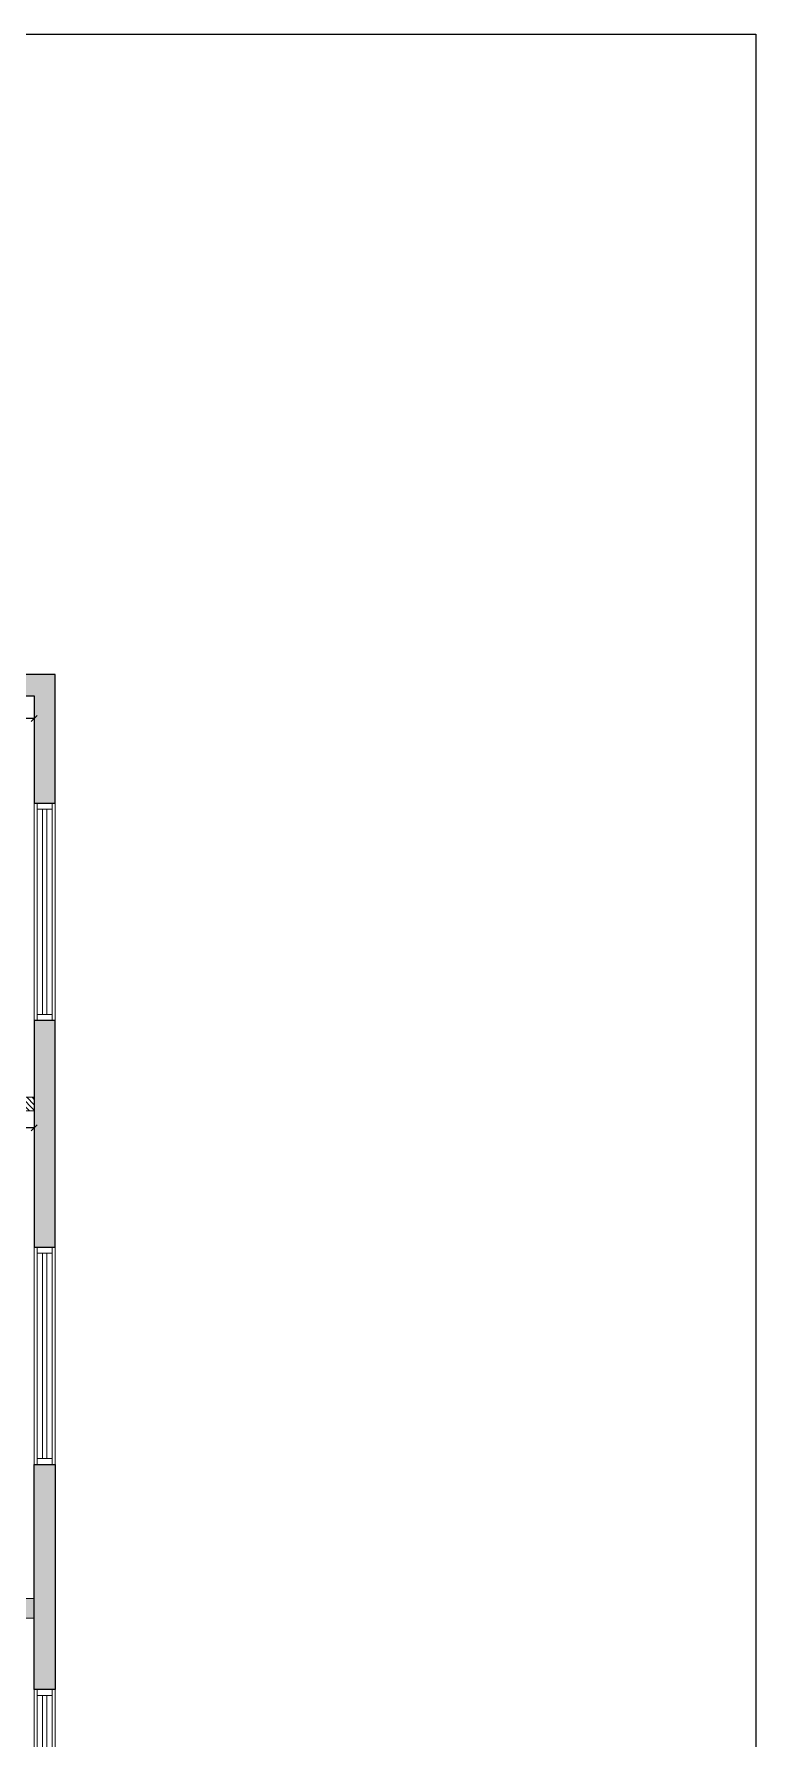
# Model space of a CAD drawing. Header units: inches. Extents: x 18646 to 39869, y 2287 to 7833.
# Drawn here: x 22766 to 23005, y 4196 to 4761 of the extents above; entities that cross this region are included whole.
import ezdxf

# ---------------------------------------------------------------- set-up
doc = ezdxf.new("R2010")
doc.units = ezdxf.units.IN
doc.header["$LTSCALE"] = 1.5
doc.header["$MEASUREMENT"] = 0
doc.header["$PDMODE"] = 3
doc.header["$PDSIZE"] = 4
for name, color, linetype in [('A-WALL', 4, 'Continuous'), ('I-CNG-DIMS', 7, 'Continuous'), ('I-FNSH-DIMS', 7, 'Continuous'), ('I-GLAZ', 6, 'Continuous'), ('WALL', 4, 'Continuous')]:
    doc.layers.add(name, color=color, linetype=linetype)
doc.styles.add('3 by 16', font='GOTHIC.TTF', dxfattribs={"height": 4})
doc.styles.add('3 by 8', font='GOTHIC.TTF', dxfattribs={"height": 2.5})
doc.dimstyles.new('3 by 16', dxfattribs={"dimtxt": 4, "dimasz": 2, "dimexe": 0.18, "dimexo": 0.0625, "dimgap": 0.09, "dimtad": 0, "dimtoh": 1, "dimdec": 0, "dimzin": 0, "dimdsep": 46, "dimlunit": 4, "dimtxsty": '3 by 16', "dimblk": 'OBLIQUE', "dimcen": 0.09, "dimclrd": 256, "dimclrt": 256, "dimadec": 0, "dimazin": 0, "dimtfac": 1, "dimtdec": 0, "dimtofl": 0, "dimtmove": 0, "dimatfit": 3, "dimldrblk": 'OBLIQUE', "dimfxl": 1, "dimfxlon": 1, "dimtolj": 1, "dimtzin": 0, "dimlwd": -1, "dimarcsym": 0})

# ---------------------------------------------------------------- blocks, each defined once
blk = doc.blocks.new('_Oblique')
at = {"color": 0, "linetype": 'ByBlock', "lineweight": -2}
blk.add_line((-0.5, -0.5), (0.5, 0.5), dxfattribs=at)
blk = doc.blocks.new('*D128')
at = {"layer": 'Defpoints', "color": 0, "lineweight": 5, "transparency": 16777216}
for p in [(22633.73, 4541.87), (22766.23, 4541.87), (22766.23, 4534.28)]:
    blk.add_point(p, dxfattribs=at)
at = {"layer": 'I-FNSH-DIMS', "color": 0, "lineweight": -2, "transparency": 16777216}
for p, q in [((22633.73, 4535.28), (22633.73, 4534.1)), ((22766.23, 4535.28), (22766.23, 4534.1))]:
    blk.add_line(p, q, dxfattribs=at)
at = {"layer": 'I-FNSH-DIMS', "transparency": 16777216}
for p, q in [((22633.73, 4534.28), (22693.39, 4534.28)), ((22766.23, 4534.28), (22706.58, 4534.28))]:
    blk.add_line(p, q, dxfattribs=at)
at = {"layer": 'I-FNSH-DIMS', "transparency": 16777216, "xscale": 2, "yscale": 2, "zscale": 2, "rotation": 180}
blk.add_blockref('_Oblique', (22633.73, 4534.28), dxfattribs=at)
at = {"layer": 'I-FNSH-DIMS', "transparency": 16777216, "xscale": 2, "yscale": 2, "zscale": 2}
blk.add_blockref('_Oblique', (22766.23, 4534.28), dxfattribs=at)
at = {"layer": 'I-FNSH-DIMS', "lineweight": 5, "transparency": 16777216, "insert": (22699.98, 4534.28), "char_height": 4, "attachment_point": 5, "style": '3 by 16'}
blk.add_mtext('\\A1;11\'-1"', dxfattribs=at)
blk = doc.blocks.new('*D129')
at = {"layer": 'Defpoints', "color": 0, "lineweight": 5, "transparency": 16777216}
for p in [(22675.95, 4404.37), (22766.23, 4404.37), (22675.95, 4398.78)]:
    blk.add_point(p, dxfattribs=at)
at = {"layer": 'I-FNSH-DIMS', "color": 0, "lineweight": -2, "transparency": 16777216}
for p, q in [((22675.95, 4399.78), (22675.95, 4398.6)), ((22766.23, 4399.78), (22766.23, 4398.6))]:
    blk.add_line(p, q, dxfattribs=at)
at = {"layer": 'I-FNSH-DIMS', "transparency": 16777216}
for p, q in [((22675.95, 4398.78), (22715.84, 4398.78)), ((22766.23, 4398.78), (22726.34, 4398.78))]:
    blk.add_line(p, q, dxfattribs=at)
at = {"layer": 'I-FNSH-DIMS', "transparency": 16777216, "xscale": 2, "yscale": 2, "zscale": 2, "rotation": 180}
blk.add_blockref('_Oblique', (22675.95, 4398.78), dxfattribs=at)
at = {"layer": 'I-FNSH-DIMS', "transparency": 16777216, "xscale": 2, "yscale": 2, "zscale": 2}
blk.add_blockref('_Oblique', (22766.23, 4398.78), dxfattribs=at)
at = {"layer": 'I-FNSH-DIMS', "lineweight": 5, "transparency": 16777216, "insert": (22721.09, 4398.78), "char_height": 4, "attachment_point": 5, "style": '3 by 16'}
blk.add_mtext('\\A1;7\'-6"', dxfattribs=at)

msp = doc.modelspace()

# ---------------------------------------------------------------- hatches: boundary and pattern name
at = {"layer": 'A-WALL', "lineweight": 5, "transparency": 33554636}
h = msp.add_hatch(color=8, dxfattribs=at)
h.dxf.hatch_style = 1
h.paths.add_polyline_path([(22773.23, 4506.26), (22773.23, 4548.87), (22544.24, 4548.87), (22544.24, 4541.87), (22766.23, 4541.87), (22766.23, 4506.26)])
h = msp.add_hatch(color=8, dxfattribs=at)
h.dxf.hatch_style = 1
h.paths.add_polyline_path([(22773.23, 4434.26), (22766.23, 4434.26), (22766.23, 4359.25), (22773.23, 4359.25)])
h = msp.add_hatch(dxfattribs=at)
h.set_pattern_fill('ANSI31', color=8, scale=10, angle=270)
h.set_pattern_definition([(315, (25910.0026, -14504.0648), (0.88388348, 0.88388348), [])])
h.paths.add_polyline_path([(22671.45, 4408.87), (22671.45, 4380.37), (22675.95, 4380.37), (22675.95, 4404.37), (22766.23, 4404.37), (22766.23, 4408.87)])
h = msp.add_hatch(color=8, dxfattribs=at)
h.dxf.hatch_style = 1
h.paths.add_polyline_path([(22773.23, 4212.75), (22766.23, 4212.75), (22766.23, 4287.25), (22773.23, 4287.25)])
h = msp.add_hatch(color=8, dxfattribs=at)
h.dxf.hatch_style = 1
h.paths.add_polyline_path([(22557.73, 4242.87), (22766.23, 4242.87), (22766.23, 4236.37), (22557.73, 4236.37)])

# ---------------------------------------------------------------- linework, layer by layer
for points in [[(22671.45, 4408.87), (22671.45, 4380.37), (22675.95, 4380.37), (22675.95, 4404.37), (22766.23, 4404.37), (22766.23, 4408.87)], [(22557.73, 4242.87), (22766.23, 4242.87), (22766.23, 4236.37), (22557.73, 4236.37)]]:
    msp.add_lwpolyline(points, close=True, dxfattribs=at)
at = {"layer": 'Defpoints', "color": 1, "transparency": 33554636, "elevation": 0.03}
msp.add_lwpolyline([(21817.77, 4761), (23005.27, 4761), (23005.27, 3099.5), (21817.77, 3099.5)], close=True, dxfattribs=at)
at = {"layer": 'I-GLAZ', "color": 6, "lineweight": 5, "ltscale": 0.05, "transparency": 33554636}
for points in [[(22773.23, 4506.26), (22766.23, 4506.26), (22766.23, 4434.26), (22773.23, 4434.26)], [(22767.23, 4506.26), (22772.23, 4506.26), (22772.23, 4504.26), (22767.23, 4504.26)], [(22767.23, 4436.26), (22772.23, 4436.26), (22772.23, 4504.26), (22767.23, 4504.26)], [(22768.98, 4504.26), (22768.98, 4436.26), (22770.48, 4436.26), (22770.48, 4504.26)], [(22767.23, 4436.26), (22772.23, 4436.26), (22772.23, 4434.26), (22767.23, 4434.26)], [(22773.23, 4287.25), (22766.23, 4287.25), (22766.23, 4359.25), (22773.23, 4359.25)], [(22767.23, 4357.25), (22772.23, 4357.25), (22772.23, 4359.25), (22767.23, 4359.25)], [(22767.23, 4357.25), (22772.23, 4357.25), (22772.23, 4289.25), (22767.23, 4289.25)], [(22768.98, 4289.25), (22768.98, 4357.25), (22770.48, 4357.25), (22770.48, 4289.25)], [(22767.23, 4287.25), (22772.23, 4287.25), (22772.23, 4289.25), (22767.23, 4289.25)], [(22773.23, 4176.75), (22766.23, 4176.75), (22766.23, 4212.75), (22773.23, 4212.75)], [(22767.23, 4210.75), (22772.23, 4210.75), (22772.23, 4212.75), (22767.23, 4212.75)], [(22767.23, 4210.75), (22772.23, 4210.75), (22772.23, 4178.75), (22767.23, 4178.75)], [(22768.98, 4178.75), (22768.98, 4210.75), (22770.48, 4210.75), (22770.48, 4178.75)]]:
    msp.add_lwpolyline(points, close=True, dxfattribs=at)
at = {"layer": 'WALL', "ltscale": 0.1, "transparency": 33554636}
msp.add_lwpolyline([(22773.23, 4506.26), (22773.23, 4548.87), (22544.24, 4548.87), (22544.24, 4541.87), (22766.23, 4541.87), (22766.23, 4506.26), (22773.23, 4506.26)], dxfattribs=at)
for points in [[(22773.23, 4434.26), (22766.23, 4434.26), (22766.23, 4359.25), (22773.23, 4359.25)], [(22773.23, 4212.75), (22766.23, 4212.75), (22766.23, 4287.25), (22773.23, 4287.25)]]:
    msp.add_lwpolyline(points, close=True, dxfattribs=at)

# ---------------------------------------------------------------- texts
at = {"layer": 'I-CNG-DIMS', "lineweight": 5, "transparency": 33554636, "insert": (22944.42, 4393.77), "char_height": 2.5, "attachment_point": 4, "style": '3 by 8'}
msp.add_mtext('\\A1;', dxfattribs=at)

# ---------------------------------------------------------------- dimensions: what is measured, and where the dimension line sits
at = {"layer": 'I-FNSH-DIMS', "lineweight": 5, "transparency": 33554636}
for base, p1, p2, picture, middle in [((22766.23305518, 4534.27828545), (22633.73305518, 4541.8737041), (22766.23305518, 4541.8737041), '*D128', (22699.98305518, 4534.27828545)), ((22675.95, 4398.78), (22766.23, 4404.37), (22675.95, 4404.37), '*D129', (22721.09, 4398.78))]:
    dim = msp.add_linear_dim(base=base, p1=p1, p2=p2, angle=180, dimstyle='3 by 16', dxfattribs=at)
    dim.commit()
    dim.dimension.update_dxf_attribs({"geometry": picture, "text_midpoint": middle})

doc.saveas('drawing.dxf')
